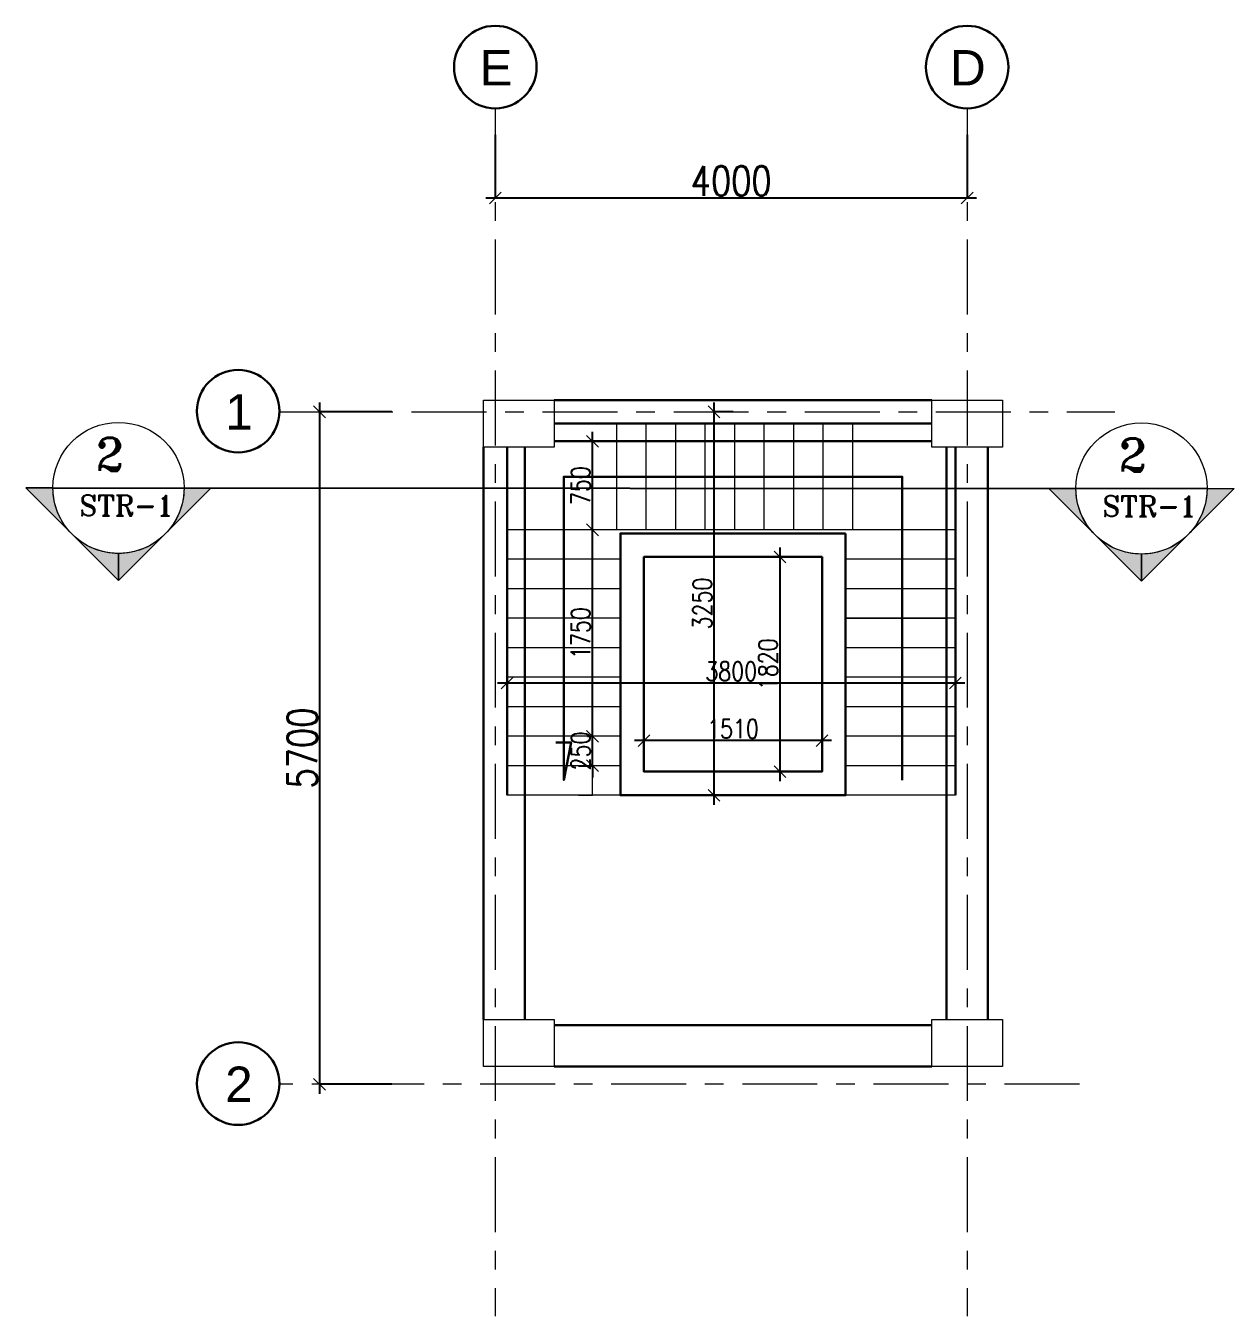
# Model space of a CAD drawing. Header units: millimetres. Extents: x 302989 to 1813244, y -656858 to -28185.
# Drawn here: x 1590168 to 1600411, y -599572 to -588633 of the extents above; entities that cross this region are included whole.
import ezdxf

# ---------------------------------------------------------------- set-up
doc = ezdxf.new("R2010")
doc.units = ezdxf.units.MM
doc.header["$MEASUREMENT"] = 0
doc.header["$PDMODE"] = 34
doc.linetypes.add('Grid Line', pattern=[22.224999999999994, 12.7, -3.174999999999999, 3.174999999999999, -3.174999999999999])
doc.linetypes.add('Overhead', pattern=[3.96875, 2.38125, -1.5875])
for name, color, linetype, lineweight in [('A-FLOR-LEVL', 51, 'Continuous', 9), ('DIM', 174, 'Continuous', 0), ('G-ANNO-SYMB', 111, 'Continuous', 9), ('LOAD AREA', 6, 'Continuous', 30), ('S-COLS', 5, 'Continuous', 9), ('S-GRID', 1, 'Continuous', 9), ('S-STRS-MBND', 31, 'Overhead', 9)]:
    doc.layers.add(name, color=color, linetype=linetype, lineweight=lineweight)
doc.layers.add('BAR-NAME', color=3, linetype='Continuous')
doc.styles.add('DIM', font='ROMANS.SHX', dxfattribs={"width": 0.8})
doc.styles.add('ITALICT', font='italict', dxfattribs={"height": 0.4})
doc.styles.get("Standard").update_dxf_attribs({"font": 'arial.ttf'})
doc.dimstyles.new('D250-1-100-BF', dxfattribs={"dimscale": 1000, "dimtxt": 0.25, "dimasz": 0.1, "dimexe": 0.1, "dimexo": 0.1, "dimgap": 0.02, "dimtad": 1, "dimdec": 0, "dimzin": 13, "dimdsep": 46, "dimtxsty": 'DIM', "dimblk1": 'OBLIQUE', "dimblk2": 'OBLIQUE', "dimsah": 1, "dimcen": 0, "dimdle": 0.08, "dimclrd": 8, "dimclre": 9, "dimclrt": 4, "dimadec": 0, "dimazin": 0, "dimtp": 1, "dimtm": 1, "dimtfac": 1000, "dimtdec": 0, "dimtix": 1, "dimtmove": 0, "dimatfit": 3, "dimldrblk": 'OBLIQUE', "dimfxl": 1, "dimtolj": 1, "dimtzin": 13, "dimarcsym": 0})
doc.dimstyles.new('ROMAN$0', dxfattribs={"dimtxt": 0.1, "dimasz": 0.075, "dimexe": 0.03, "dimexo": 0, "dimgap": 0.05, "dimtad": 1, "dimtoh": 1, "dimdec": 0, "dimlfac": 1000, "dimzin": 5, "dimdsep": 46, "dimtxsty": 'DIM', "dimcen": 0, "dimclrd": 8, "dimclre": 8, "dimclrt": 2, "dimadec": 0, "dimazin": 0, "dimtfac": 0.7200000000000001, "dimtdec": 0, "dimtix": 1, "dimtmove": 2, "dimatfit": 3, "dimfxl": 1, "dimtolj": 1, "dimtzin": 5, "dimlwd": 5, "dimlwe": 5, "dimarcsym": 1})

# ---------------------------------------------------------------- blocks, each defined once
blk = doc.blocks.new('*D2007')
at = {"layer": 'Defpoints', "color": 0, "lineweight": -2, "transparency": 16777216}
for p in [(1594854.05688392, -594905.7413169085), (1594971.260672873, -594905.7413169085), (1594854.05688392, -595155.7413169085)]:
    blk.add_point(p, dxfattribs=at)
at = {"layer": 'LOAD AREA', "color": 8, "linetype": 'Continuous', "lineweight": 5, "transparency": 16777216}
for p, q in [((1594854.05688392, -594905.7413169085), (1594971.290672873, -594905.7413169085)), ((1594971.260672873, -595155.6663169086), (1594971.260672873, -594905.8163169085)), ((1594854.05688392, -595155.7413169085), (1594971.290672873, -595155.7413169085))]:
    blk.add_line(p, q, dxfattribs=at)
at = {"layer": 'LOAD AREA', "color": 8, "lineweight": -2, "transparency": 16777216}
for points in [[(1594971.248172873, -594905.8163169085), (1594971.273172873, -594905.8163169085), (1594971.260672873, -594905.7413169085)], [(1594971.248172873, -595155.6663169086), (1594971.273172873, -595155.6663169086), (1594971.260672873, -595155.7413169085)]]:
    blk.add_solid(points, dxfattribs=at)
at = {"layer": 'LOAD AREA', "color": 2, "transparency": 16777216, "insert": (1594971.160672872, -595030.7413169089), "char_height": 0.1, "attachment_point": 5, "rotation": 90, "style": 'DIM'}
blk.add_mtext('\\A1;250000', dxfattribs=at)
blk = doc.blocks.new('_OBLIQUE')
at = {"color": 0, "linetype": 'ByBlock'}
blk.add_line((-0.5, -0.5), (0.5, 0.5), dxfattribs=at)
blk = doc.blocks.new('*D2008')
at = {"layer": 'Defpoints', "color": 0, "lineweight": -2, "ltscale": 2000, "transparency": 16777216}
for p in [(1594930.355844239, -594655.7413169085), (1594971.260672873, -594655.7413169085), (1594854.05688392, -594905.7413169085)]:
    blk.add_point(p, dxfattribs=at)
at = {"layer": 'DIM', "color": 8, "lineweight": -2, "ltscale": 2000, "transparency": 16777216}
for p, q in [((1594971.260672873, -594655.7413169085), (1594971.260672873, -594555.7413169085)), ((1594971.260672873, -594905.7413169085), (1594971.260672873, -594655.7413169085)), ((1594971.260672873, -594905.7413169085), (1594971.260672873, -595005.7413169085))]:
    blk.add_line(p, q, dxfattribs=at)
at = {"layer": 'DIM', "color": 9, "lineweight": -2, "ltscale": 2000, "transparency": 16777216}
for p, q in [((1594930.355844239, -594655.7413169085), (1594971.260672873, -594655.7413169085)), ((1594854.05688392, -594905.7413169085), (1594971.260672873, -594905.7413169085))]:
    blk.add_line(p, q, dxfattribs=at)
at = {"layer": 'DIM', "color": 8, "lineweight": -2, "ltscale": 2000, "transparency": 16777216, "xscale": 100, "yscale": 100, "zscale": 100}
for p, rotation in [((1594971.260672873, -594655.7413169085), 270), ((1594971.260672873, -594905.7413169085), 90)]:
    blk.add_blockref('_OBLIQUE', p, dxfattribs=dict(at, rotation=rotation))
at = {"layer": 'DIM', "color": 4, "lineweight": -2, "ltscale": 2000, "transparency": 16777216, "insert": (1594871.260672872, -594780.7413169089), "char_height": 160, "attachment_point": 5, "rotation": 90, "style": 'DIM'}
blk.add_mtext('\\A1;250', dxfattribs=at)
blk = doc.blocks.new('*D2009')
at = {"layer": 'Defpoints', "color": 0, "lineweight": -2, "ltscale": 2000, "transparency": 16777216}
for p in [(1594971.260672871, -592905.73521277), (1594971.260672873, -592905.73521277), (1594930.355844239, -594655.7413169085)]:
    blk.add_point(p, dxfattribs=at)
at = {"layer": 'DIM', "color": 8, "lineweight": -2, "ltscale": 2000, "transparency": 16777216}
blk.add_line((1594971.260672873, -594735.7413169085), (1594971.260672873, -592825.73521277), dxfattribs=at)
at = {"layer": 'DIM', "color": 9, "lineweight": -2, "ltscale": 2000, "transparency": 16777216}
for p, q in [((1594971.260672871, -592905.73521277), (1594971.260672873, -592905.73521277)), ((1594930.355844239, -594655.7413169085), (1594971.260672873, -594655.7413169085))]:
    blk.add_line(p, q, dxfattribs=at)
at = {"layer": 'DIM', "color": 8, "lineweight": -2, "ltscale": 2000, "transparency": 16777216, "xscale": 100, "yscale": 100, "zscale": 100}
for p, rotation in [((1594971.260672873, -592905.73521277), 90), ((1594971.260672873, -594655.7413169085), 270)]:
    blk.add_blockref('_OBLIQUE', p, dxfattribs=dict(at, rotation=rotation))
at = {"layer": 'DIM', "color": 4, "lineweight": -2, "ltscale": 2000, "transparency": 16777216, "insert": (1594871.260672872, -593780.7382648396), "char_height": 160, "attachment_point": 5, "rotation": 90, "style": 'DIM'}
blk.add_mtext('\\A1;1750', dxfattribs=at)
blk = doc.blocks.new('*D2010')
at = {"layer": 'Defpoints', "color": 0, "lineweight": -2, "ltscale": 2000, "transparency": 16777216}
for p in [(1594971.260672871, -592155.7359896235), (1594971.260672873, -592155.7359896235), (1594971.260672871, -592905.73521277)]:
    blk.add_point(p, dxfattribs=at)
at = {"layer": 'DIM', "color": 8, "lineweight": -2, "ltscale": 2000, "transparency": 16777216}
blk.add_line((1594971.260672873, -592985.73521277), (1594971.260672873, -592075.7359896235), dxfattribs=at)
at = {"layer": 'DIM', "color": 9, "lineweight": -2, "ltscale": 2000, "transparency": 16777216}
for p, q in [((1594971.260672871, -592155.7359896235), (1594971.260672873, -592155.7359896235)), ((1594971.260672871, -592905.73521277), (1594971.260672873, -592905.73521277))]:
    blk.add_line(p, q, dxfattribs=at)
at = {"layer": 'DIM', "color": 8, "lineweight": -2, "ltscale": 2000, "transparency": 16777216, "xscale": 100, "yscale": 100, "zscale": 100}
for p, rotation in [((1594971.260672873, -592155.7359896235), 90), ((1594971.260672873, -592905.73521277), 270)]:
    blk.add_blockref('_OBLIQUE', p, dxfattribs=dict(at, rotation=rotation))
at = {"layer": 'DIM', "color": 4, "lineweight": -2, "ltscale": 2000, "transparency": 16777216, "insert": (1594871.260672872, -592530.7356011971), "char_height": 160, "attachment_point": 5, "rotation": 90, "style": 'DIM'}
blk.add_mtext('\\A1;750', dxfattribs=at)
blk = doc.blocks.new('*D2020')
at = {"layer": 'Defpoints', "color": 0, "lineweight": -2, "transparency": 16777216}
for p in [(1597117.676498897, -593561.0197445361), (1597972.676480724, -593561.0197445361), (1597972.676480724, -593655.7413169106)]:
    blk.add_point(p, dxfattribs=at)
at = {"layer": 'LOAD AREA', "color": 8, "linetype": 'Continuous', "lineweight": 5, "transparency": 16777216}
for p, q in [((1597117.676498897, -593561.0197445361), (1597117.676498897, -593655.7713169106)), ((1597972.676480724, -593561.0197445361), (1597972.676480724, -593655.7713169106)), ((1597117.751498897, -593655.7413169106), (1597972.601480724, -593655.7413169106))]:
    blk.add_line(p, q, dxfattribs=at)
at = {"layer": 'LOAD AREA', "color": 8, "lineweight": -2, "transparency": 16777216}
for points in [[(1597117.751498897, -593655.7288169106), (1597117.751498897, -593655.7538169106), (1597117.676498897, -593655.7413169106)], [(1597972.601480724, -593655.7288169106), (1597972.601480724, -593655.7538169106), (1597972.676480724, -593655.7413169106)]]:
    blk.add_solid(points, dxfattribs=at)
at = {"layer": 'LOAD AREA', "color": 2, "transparency": 16777216, "insert": (1597545.17648981, -593655.6413169106), "char_height": 0.1, "attachment_point": 5, "style": 'DIM'}
blk.add_mtext('\\A1;855000', dxfattribs=at)
blk = doc.blocks.new('*D2021')
at = {"layer": 'Defpoints', "color": 0, "lineweight": -2, "ltscale": 2000, "transparency": 16777216}
for p in [(1596001.845983729, -591905.7352127694), (1596162.676502511, -591905.7352127694), (1596162.676502511, -595155.742065317)]:
    blk.add_point(p, dxfattribs=at)
at = {"layer": 'DIM', "color": 8, "lineweight": -2, "ltscale": 2000, "transparency": 16777216}
blk.add_line((1596001.845983729, -595235.742065317), (1596001.845983729, -591825.7352127694), dxfattribs=at)
at = {"layer": 'DIM', "color": 9, "lineweight": -2, "ltscale": 2000, "transparency": 16777216}
for p, q in [((1596162.676502511, -591905.7352127694), (1596001.845983729, -591905.7352127694)), ((1596162.676502511, -595155.742065317), (1596001.845983729, -595155.742065317))]:
    blk.add_line(p, q, dxfattribs=at)
at = {"layer": 'DIM', "color": 8, "lineweight": -2, "ltscale": 2000, "transparency": 16777216, "xscale": 100, "yscale": 100, "zscale": 100}
for p, rotation in [((1596001.845983729, -591905.7352127694), 90), ((1596001.845983729, -595155.742065317), 270)]:
    blk.add_blockref('_OBLIQUE', p, dxfattribs=dict(at, rotation=rotation))
at = {"layer": 'DIM', "color": 4, "lineweight": -2, "ltscale": 2000, "transparency": 16777216, "insert": (1595901.845983728, -593530.7386390435), "char_height": 160, "attachment_point": 5, "rotation": 90, "style": 'DIM'}
blk.add_mtext('\\A1;3250', dxfattribs=at)
blk = doc.blocks.new('*D2011')
at = {"layer": 'Defpoints', "color": 0, "lineweight": -2, "ltscale": 2000, "transparency": 16777216}
for p in [(1594247.676495248, -593592.1725192291), (1598047.676480726, -593592.1725192291), (1594247.676495248, -594204.8921381272)]:
    blk.add_point(p, dxfattribs=at)
at = {"layer": 'DIM', "color": 9, "lineweight": -2, "ltscale": 2000, "transparency": 16777216}
for p, q in [((1594247.676495248, -593592.1725192291), (1594247.676495248, -594204.8921381272)), ((1598047.676480726, -593592.1725192291), (1598047.676480726, -594204.8921381272))]:
    blk.add_line(p, q, dxfattribs=at)
at = {"layer": 'DIM', "color": 8, "lineweight": -2, "ltscale": 2000, "transparency": 16777216}
blk.add_line((1598127.676480726, -594204.8921381272), (1594167.676495248, -594204.8921381272), dxfattribs=at)
at = {"layer": 'DIM', "color": 8, "lineweight": -2, "ltscale": 2000, "transparency": 16777216, "xscale": 100, "yscale": 100, "zscale": 100, "rotation": 180}
blk.add_blockref('_OBLIQUE', (1594247.676495248, -594204.8921381272), dxfattribs=at)
at = {"layer": 'DIM', "color": 8, "lineweight": -2, "ltscale": 2000, "transparency": 16777216, "xscale": 100, "yscale": 100, "zscale": 100}
blk.add_blockref('_OBLIQUE', (1598047.676480726, -594204.8921381272), dxfattribs=at)
at = {"layer": 'DIM', "color": 4, "lineweight": -2, "ltscale": 2000, "transparency": 16777216, "insert": (1596147.676487987, -594104.8921381272), "char_height": 160, "attachment_point": 5, "style": 'DIM'}
blk.add_mtext('\\A1;3800', dxfattribs=at)
blk = doc.blocks.new('*D2012')
at = {"layer": 'Defpoints', "color": 0, "lineweight": -2, "ltscale": 2000, "transparency": 16777216}
for p in [(1596501.183699978, -593135.7359611788), (1596489.734851603, -594955.742065317), (1596560.232532087, -594955.742065317)]:
    blk.add_point(p, dxfattribs=at)
at = {"layer": 'DIM', "color": 8, "lineweight": -2, "ltscale": 2000, "transparency": 16777216}
blk.add_line((1596560.232532087, -593055.7359611788), (1596560.232532087, -595035.742065317), dxfattribs=at)
at = {"layer": 'DIM', "color": 9, "lineweight": -2, "ltscale": 2000, "transparency": 16777216}
for p, q in [((1596501.183699978, -593135.7359611788), (1596560.232532087, -593135.7359611788)), ((1596489.734851603, -594955.742065317), (1596560.232532087, -594955.742065317))]:
    blk.add_line(p, q, dxfattribs=at)
at = {"layer": 'DIM', "color": 8, "lineweight": -2, "ltscale": 2000, "transparency": 16777216, "xscale": 100, "yscale": 100, "zscale": 100}
for p, rotation in [((1596560.232532087, -593135.7359611788), 90), ((1596560.232532087, -594955.742065317), 270)]:
    blk.add_blockref('_OBLIQUE', p, dxfattribs=dict(at, rotation=rotation))
at = {"layer": 'DIM', "color": 4, "lineweight": -2, "ltscale": 2000, "transparency": 16777216, "insert": (1596460.232532086, -594045.7390132482), "char_height": 160, "attachment_point": 5, "rotation": 90, "style": 'DIM'}
blk.add_mtext('\\A1;1820', dxfattribs=at)
blk = doc.blocks.new('*D2013')
at = {"layer": 'Defpoints', "color": 0, "lineweight": -2, "ltscale": 2000, "transparency": 16777216}
for p in [(1595407.676506123, -594425.0932159729), (1596917.676498897, -594446.9340730656), (1595407.676506123, -594692.988562433)]:
    blk.add_point(p, dxfattribs=at)
at = {"layer": 'DIM', "color": 9, "lineweight": -2, "ltscale": 2000, "transparency": 16777216}
for p, q in [((1595407.676506123, -594425.0932159729), (1595407.676506123, -594692.988562433)), ((1596917.676498897, -594446.9340730656), (1596917.676498897, -594692.988562433))]:
    blk.add_line(p, q, dxfattribs=at)
at = {"layer": 'DIM', "color": 8, "lineweight": -2, "ltscale": 2000, "transparency": 16777216}
blk.add_line((1596997.676498897, -594692.988562433), (1595327.676506123, -594692.988562433), dxfattribs=at)
at = {"layer": 'DIM', "color": 8, "lineweight": -2, "ltscale": 2000, "transparency": 16777216, "xscale": 100, "yscale": 100, "zscale": 100, "rotation": 180}
blk.add_blockref('_OBLIQUE', (1595407.676506123, -594692.988562433), dxfattribs=at)
at = {"layer": 'DIM', "color": 8, "lineweight": -2, "ltscale": 2000, "transparency": 16777216, "xscale": 100, "yscale": 100, "zscale": 100}
blk.add_blockref('_OBLIQUE', (1596917.676498897, -594692.988562433), dxfattribs=at)
at = {"layer": 'DIM', "color": 4, "lineweight": -2, "ltscale": 2000, "transparency": 16777216, "insert": (1596162.67650251, -594592.988562433), "char_height": 160, "attachment_point": 5, "style": 'DIM'}
blk.add_mtext('\\A1;1510', dxfattribs=at)
blk = doc.blocks.new('*D2022')
at = {"layer": 'A-FLOR-LEVL', "color": 9, "lineweight": -2, "ltscale": 2000, "transparency": 16777216}
for p, q in [((1594147.678909182, -589558.2888574365), (1594147.678909182, -590093.7214938386)), ((1598147.676694923, -589558.2888574365), (1598147.676694923, -590093.7214938386))]:
    blk.add_line(p, q, dxfattribs=at)
at = {"layer": 'A-FLOR-LEVL', "color": 8, "lineweight": -2, "ltscale": 2000, "transparency": 16777216}
blk.add_line((1598227.676694923, -590093.7214938386), (1594067.678909182, -590093.7214938386), dxfattribs=at)
at = {"layer": 'Defpoints', "color": 0, "lineweight": -2, "ltscale": 2000, "transparency": 16777216}
for p in [(1594147.678909182, -589558.2888574365), (1598147.676694923, -589558.2888574365), (1594147.678909182, -590093.7214938386)]:
    blk.add_point(p, dxfattribs=at)
at = {"layer": 'A-FLOR-LEVL', "color": 8, "lineweight": -2, "ltscale": 2000, "transparency": 16777216, "xscale": 100, "yscale": 100, "zscale": 100, "rotation": 180}
blk.add_blockref('_OBLIQUE', (1594147.678909182, -590093.7214938386), dxfattribs=at)
at = {"layer": 'A-FLOR-LEVL', "color": 8, "lineweight": -2, "ltscale": 2000, "transparency": 16777216, "xscale": 100, "yscale": 100, "zscale": 100}
blk.add_blockref('_OBLIQUE', (1598147.676694923, -590093.7214938386), dxfattribs=at)
at = {"layer": 'A-FLOR-LEVL', "color": 4, "lineweight": -2, "ltscale": 2000, "transparency": 16777216, "insert": (1596147.677802052, -589948.7214938386), "char_height": 250, "attachment_point": 5, "style": 'DIM'}
blk.add_mtext('\\A1;4000', dxfattribs=at)
blk = doc.blocks.new('*D2023')
at = {"layer": 'A-FLOR-LEVL', "color": 8, "lineweight": -2, "ltscale": 2000, "transparency": 16777216}
blk.add_line((1592656.826438858, -591825.7352127694), (1592656.826438858, -597685.7352127694), dxfattribs=at)
at = {"layer": 'A-FLOR-LEVL', "color": 9, "lineweight": -2, "ltscale": 2000, "transparency": 16777216}
for p, q in [((1593269.841028966, -591905.7352127694), (1592656.826438858, -591905.7352127694)), ((1593269.841028966, -597605.7352127694), (1592656.826438858, -597605.7352127694))]:
    blk.add_line(p, q, dxfattribs=at)
at = {"layer": 'Defpoints', "color": 0, "lineweight": -2, "ltscale": 2000, "transparency": 16777216}
for p in [(1593269.841028966, -591905.7352127694), (1592656.826438858, -597605.7352127694), (1593269.841028966, -597605.7352127694)]:
    blk.add_point(p, dxfattribs=at)
at = {"layer": 'A-FLOR-LEVL', "color": 8, "lineweight": -2, "ltscale": 2000, "transparency": 16777216, "xscale": 100, "yscale": 100, "zscale": 100}
for p, rotation in [((1592656.826438858, -591905.7352127694), 90), ((1592656.826438858, -597605.7352127694), 270)]:
    blk.add_blockref('_OBLIQUE', p, dxfattribs=dict(at, rotation=rotation))
at = {"layer": 'A-FLOR-LEVL', "color": 4, "lineweight": -2, "ltscale": 2000, "transparency": 16777216, "insert": (1592511.826438857, -594755.7352127697), "char_height": 250, "attachment_point": 5, "rotation": 90, "style": 'DIM'}
blk.add_mtext('\\A1;5700', dxfattribs=at)
blk = doc.blocks.new('Section - M_Section Head - Filled-853-FOUNDATION')
at = {"layer": 'G-ANNO-SYMB'}
h = blk.add_hatch(color=256, dxfattribs=at)
edge = h.paths.add_edge_path(flags=0)
edge.add_line((-5.999999999999931, 8.485281374238532), (-5.999999999999955, 6.000000000000005))
edge.add_arc((-6, -1.057487430955462e-15), 6.000000000000001, 89.9999999999996, 134.9999999999992)
edge.add_line((-10.24264068711923, 4.242640687119356), (-5.999999999999929, 8.485281374238534))
h = blk.add_hatch(color=256, dxfattribs=at)
edge = h.paths.add_edge_path(flags=0)
edge.add_line((-5.999999999999934, 8.48528137423853), (-1.757359312880707, 4.242640687119282))
edge.add_arc((-6.000000000000015, -6.34492458573277e-15), 6.000000000000017, 45.00000000000025, 89.99999999999987)
edge.add_line((-5.999999999999956, 6.000000000000005), (-5.999999999999936, 8.48528137423853))
h = blk.add_hatch(color=256, dxfattribs=at)
edge = h.paths.add_edge_path(flags=0)
edge.add_line((-14.48528137423854, 1.443470343254205e-13), (-10.24264068711925, 4.242640687119337))
edge.add_arc((-6.000000000000011, 7.931155732166263e-16), 5.999999999999996, 134.9999999999997, 179.9999999999995)
edge.add_line((-12.00000000000001, 1.021200199140724e-13), (-14.48528137423854, 1.443470343254205e-13))
h = blk.add_hatch(color=256, dxfattribs=at)
edge = h.paths.add_edge_path(flags=0)
edge.add_line((2.485281374238522, 0), (0, 0))
edge.add_arc((-6.000000000000003, 1.586231146433193e-15), 6.000000000000006, 359.9999999999997, 404.9999999999997)
edge.add_line((-1.757359312880691, 4.242640687119263), (2.485281374238523, 0))
for p, q in [((-6, 8.485281374238623), (-14.48528137423852, -2.114974861910923e-15)), ((-5.999999999999929, 8.485281374238534), (-10.24264068711923, 4.242640687119356)), ((-6, 8.485281374238623), (2.485281374238531, -7.402412016688231e-15)), ((-5.999999999999955, 6.000000000000005), (-5.999999999999931, 8.485281374238532)), ((-5.999999999999936, 8.48528137423853), (-5.999999999999956, 6.000000000000005)), ((-1.757359312880708, 4.242640687119282), (-5.999999999999934, 8.48528137423853)), ((-10.24264068711925, 4.242640687119337), (-14.48528137423854, 1.443470343254205e-13)), ((2.485281374238523, 0), (-1.757359312880691, 4.242640687119263)), ((-14.48528137423854, 1.443470343254205e-13), (-12.00000000000001, 1.021200199140724e-13)), ((0, 0), (2.485281374238522, 0)), ((-12.00000000000001, -4.442212143579261e-16), (-14.48528137423851, -4.442212143579261e-16)), ((-1.057487430955462e-15, -8.754567632032276e-15), (2.485281374238531, -8.754567632032276e-15))]:
    blk.add_line(p, q, dxfattribs=at)
for centre, radius, start, end in [((-6.000000000000005, 1.657135159211616e-15), 6.00000000000001, 359.9999999999996, 179.9999999999998), ((-6, -1.057487430955462e-15), 6.000000000000001, 89.9999999999996, 134.9999999999992), ((-6.000000000000015, -6.34492458573277e-15), 6.000000000000017, 45.00000000000025, 89.99999999999987), ((-6.000000000000011, 7.931155732166263e-16), 5.999999999999996, 134.9999999999997, 179.9999999999995), ((-6.000000000000003, 1.586231146433193e-15), 6.000000000000006, 359.9999999999997, 44.99999999999971), ((-6.000000000000005, 1.952398093637372e-14), 6.000000000000008, 179.9999999999998, 359.9999999999992)]:
    blk.add_arc(centre, radius, start, end, dxfattribs=at)

msp = doc.modelspace()

# ---------------------------------------------------------------- linework, layer by layer
at = {"layer": 'G-ANNO-SYMB', "lineweight": 25}
msp.add_line((1590397.863911307, -592550.1254026747), (1600181.084952522, -592555.7402543158), dxfattribs=at)
at = {"layer": 'LOAD AREA'}
for points in [[(1597847.676480724, -591805.7359896232), (1594647.676495248, -591805.7359896232)], [(1597847.676480724, -592005.7359896232), (1594647.676495248, -592005.735975404)], [(1594047.676495248, -592205.7359896232), (1594047.676480724, -597055.7359611851)], [(1594247.678916409, -595155.7413169083), (1594247.678916409, -592205.7359611851)], [(1594397.676495248, -597055.7359611851), (1594397.676495248, -592205.7359896232)], [(1597847.676480724, -592155.7359896232), (1594647.676495248, -592155.7359896232)], [(1597972.676480724, -597055.7359611851), (1597972.676480724, -592205.7359611851)], [(1598047.678909185, -595155.7413169083), (1598047.678909185, -592205.7359896232)], [(1598322.676480724, -597055.7359611851), (1598322.676480724, -592205.7359896232)], [(1597597.678909185, -595027.2789174039), (1597597.678909185, -592455.7352127698), (1594727.67891641, -592455.7352127698), (1594727.67891641, -595027.2789174039), (1594791.38572983, -594709.9551810946), (1594659.88607352, -594709.9551810946)], [(1597847.676480724, -597105.7359611851), (1594647.676495248, -597105.7359611851)], [(1597847.676480724, -597455.7359611851), (1594647.676495248, -597455.7359611851)]]:
    msp.add_lwpolyline(points, dxfattribs=at)
at = {"layer": 'LOAD AREA', "ltscale": 0.5}
for points in [[(1597117.676498897, -592935.7359611786), (1597117.676498897, -595155.7420653168), (1595207.676506123, -595155.7420653168), (1595207.676506123, -592935.7359611786)], [(1596917.676498897, -593135.7359611786), (1596917.676498897, -594955.7420653168), (1595407.676506123, -594955.7420653168), (1595407.676506123, -593135.7359611786)]]:
    msp.add_lwpolyline(points, close=True, dxfattribs=at)
at = {"layer": 'LOAD AREA'}
for centre in [(1594147.678909182, -588983.3361839729), (1598147.676694923, -588983.3361839729), (1591967.851363895, -591900.3366317679), (1591967.851363895, -597600.3366317679)]:
    msp.add_circle(centre, 350.0000000000001, dxfattribs=at)
at = {"layer": 'S-COLS'}
for points in [[(1594647.676495248, -591805.7359896232), (1594647.676495248, -592205.7359611851), (1594047.676495248, -592205.7359611851), (1594047.676495248, -591805.7359896232)], [(1598447.676480724, -591805.7359896232), (1598447.676480724, -592205.7359896232), (1597847.676480724, -592205.7359896232), (1597847.676480724, -591805.7359896232)], [(1594647.676495248, -597055.7359611851), (1594647.676495248, -597455.7359611851), (1594047.676495248, -597455.7359611851), (1594047.676495248, -597055.7359611851)], [(1598447.676480724, -597055.7359611851), (1598447.676480724, -597455.7359611851), (1597847.676480724, -597455.7359611851), (1597847.676480724, -597055.7359611851)]]:
    msp.add_lwpolyline(points, close=True, dxfattribs=at)
at = {"layer": 'S-GRID', "linetype": 'Grid Line', "ltscale": 50}
for points in [[(1594147.678909182, -589333.3361839729), (1594147.678909182, -599571.9147244536)], [(1598147.676694923, -589333.3361839729), (1598147.676694923, -599571.9147244536)], [(1592326.069646398, -591905.7352127691), (1599399.707783524, -591905.7352127691)], [(1599099.707997722, -597605.7352127691), (1592326.069646398, -597605.7352127691)]]:
    msp.add_lwpolyline(points, dxfattribs=at)
at = {"layer": 'S-STRS-MBND', "linetype": 'Continuous'}
for p, q in [((1595177.67891641, -592905.7352127698), (1595177.67891641, -592005.7359896232)), ((1595427.67891641, -592905.7352127698), (1595427.67891641, -592005.7359896232)), ((1595677.67891641, -592905.7352127698), (1595677.67891641, -592005.7359896232)), ((1595927.67891641, -592905.7352127698), (1595927.67891641, -592005.7359896232)), ((1596177.67891641, -592905.7352127698), (1596177.67891641, -592005.7359896232)), ((1596427.67891641, -592905.7352127698), (1596427.67891641, -592005.7359896232)), ((1596677.67891641, -592905.7352127698), (1596677.67891641, -592005.7359896232)), ((1596927.67891641, -592905.7352127698), (1596927.67891641, -592005.7359896232)), ((1597177.67891641, -592905.7352127698), (1597177.67891641, -592005.7359896232))]:
    msp.add_line(p, q, dxfattribs=at)
for points in [[(1598047.676480726, -592905.7352127698), (1594247.678916409, -592905.7352127698)], [(1595207.676506123, -593155.7413169083), (1594247.678916409, -593155.7413169083)], [(1598047.678909185, -593155.7413169083), (1597117.676498897, -593155.7413169083)], [(1595207.676506123, -593405.7413169083), (1594247.678916409, -593405.7413169083)], [(1598047.678909185, -593405.7413169083), (1597117.676498897, -593405.7413169083)], [(1595207.676506123, -593655.7413169083), (1594247.678916409, -593655.7413169083)], [(1598047.678909185, -593655.7413169083), (1597117.676498897, -593655.7413169083)], [(1595207.676506123, -593905.7413169083), (1594247.678916409, -593905.7413169083)], [(1598047.678909185, -593905.7413169083), (1597117.676498897, -593905.7413169083)], [(1595207.676506123, -594155.7413169083), (1594247.678916409, -594155.7413169083)], [(1598047.678909185, -594155.7413169083), (1597117.676498897, -594155.7413169083)], [(1595207.676506123, -594405.7413169083), (1594247.678916409, -594405.7413169083)], [(1598047.678909185, -594405.7413169083), (1597117.676498897, -594405.7413169083)], [(1595207.676506123, -594655.7413169083), (1594247.678916409, -594655.7413169083)], [(1598047.678909185, -594655.7413169083), (1597117.676498897, -594655.7413169083)], [(1595207.676506123, -594905.7413169083), (1594247.678916409, -594905.7413169083)], [(1598047.678909185, -594905.7413169083), (1597117.676498897, -594905.7413169083)], [(1595207.676506123, -595155.7413169083), (1594247.678916409, -595155.7413169083)], [(1598047.678909185, -595155.7413169083), (1597117.676498897, -595155.7413169083)]]:
    msp.add_lwpolyline(points, dxfattribs=at)

# ---------------------------------------------------------------- block references
at = {"layer": 'G-ANNO-SYMB', "lineweight": 25, "xscale": -92.6099999999999, "yscale": 92.6099999999999, "zscale": 92.6099999999999, "rotation": 180}
for p in [(1591509.183794833, -592550.4851793597), (1600181.084952522, -592555.7402543158)]:
    msp.add_blockref('Section - M_Section Head - Filled-853-FOUNDATION', p, dxfattribs=at)

# ---------------------------------------------------------------- texts
at = {"layer": 'BAR-NAME', "width": 23126.41612798014, "attachment_point": 3, "style": 'ITALICT'}
for s, insert, char_height in [('{\\Fromant|c0;2}', (1590999.996763308, -592127.1156994851), 280), ('{\\Fromant|c0;2}', (1599671.897920997, -592132.3707744412), 280), ('{\\Fromant|c0;STR-1}', (1591424.456401368, -592613.0412280075), 175), ('{\\Fromant|c0;STR-1}', (1600096.357559056, -592618.2963029636), 175)]:
    msp.add_mtext(s, dxfattribs=dict(at, insert=insert, char_height=char_height))
at = {"layer": 'LOAD AREA', "color": 7, "char_height": 300.0000000000001, "attachment_point": 2}
for s, insert in [('E', (1594153.707357416, -588839.008321136)), ('D', (1598153.705143157, -588839.0083211362)), ('1', (1591973.879812128, -591756.0087689313)), ('2', (1591973.879812128, -597456.0087689313))]:
    msp.add_mtext(s, dxfattribs=dict(at, insert=insert))

# ---------------------------------------------------------------- dimensions: what is measured, and where the dimension line sits
at = {"layer": 'A-FLOR-LEVL', "color": 2, "lineweight": -2, "ltscale": 2000}
for p1, p2, distance, picture, middle in [((1598147.676694923, -589558.2888574365), (1594147.678909182, -589558.2888574365), 535.4326364020817, '*D2022', (1596147.677802052, -589948.7214938386)), ((1593269.841028965, -591905.7352127691), (1593269.841028965, -597605.7352127691), -613.0145901071373, '*D2023', (1592511.826438857, -594755.7352127697))]:
    dim = msp.add_aligned_dim(p1=p1, p2=p2, distance=distance, dimstyle='D250-1-100-BF', override={"dimexe": 0, "dimexo": 0, "dimfxl": 3, "dimfxlon": 1}, dxfattribs=at)
    dim.commit()
    dim.dimension.update_dxf_attribs({"geometry": picture, "text_midpoint": middle})
at = {"layer": 'DIM', "lineweight": -2, "ltscale": 2000}
for base, p1, p2, picture, middle in [((1596001.845983729, -591905.7352127694), (1596162.67650251, -595155.7420653168), (1596162.67650251, -591905.7352127691), '*D2021', (1595901.845983728, -593530.7386390435)), ((1594971.260672873, -592155.7359896235), (1594971.26067287, -592905.7352127698), (1594971.26067287, -592155.7359896232), '*D2010', (1594871.260672872, -592530.7356011971)), ((1594971.260672873, -592905.73521277), (1594930.355844238, -594655.7413169083), (1594971.26067287, -592905.7352127698), '*D2009', (1594871.260672872, -593780.7382648396)), ((1596560.232532087, -594955.742065317), (1596501.183699977, -593135.7359611786), (1596489.734851602, -594955.7420653168), '*D2012', (1596460.232532086, -594045.7390132482)), ((1594971.260672873, -594655.7413169085), (1594854.05688392, -594905.7413169083), (1594930.355844238, -594655.7413169083), '*D2008', (1594871.260672872, -594780.7413169089))]:
    dim = msp.add_linear_dim(base=base, p1=p1, p2=p2, angle=270, dimstyle='D250-1-100-BF', override={"dimtxt": 0.16, "dimexe": 0, "dimexo": 0, "dimfxl": 3, "dimfxlon": 1}, dxfattribs=at)
    dim.commit()
    dim.dimension.update_dxf_attribs({"geometry": picture, "text_midpoint": middle})
for base, p1, p2, picture, middle in [((1594247.676495248, -594204.8921381272), (1598047.676480726, -593592.1725192291), (1594247.676495248, -593592.1725192291), '*D2011', (1596147.676487987, -594104.8921381272)), ((1595407.676506123, -594692.988562433), (1596917.676498897, -594446.9340730656), (1595407.676506123, -594425.0932159729), '*D2013', (1596162.67650251, -594592.988562433))]:
    dim = msp.add_linear_dim(base=base, p1=p1, p2=p2, dimstyle='D250-1-100-BF', override={"dimtxt": 0.16, "dimexe": 0, "dimexo": 0, "dimfxl": 3, "dimfxlon": 1}, dxfattribs=at)
    dim.commit()
    dim.dimension.update_dxf_attribs({"geometry": picture, "text_midpoint": middle})
at = {"layer": 'LOAD AREA'}
dim = msp.add_linear_dim(base=(1597972.676480724, -593655.7413169106), p1=(1597117.676498897, -593561.0197445361), p2=(1597972.676480724, -593561.0197445361), dimstyle='ROMAN$0', dxfattribs=at)
dim.commit()
dim.dimension.update_dxf_attribs({"geometry": '*D2020', "text_midpoint": (1597545.17648981, -593655.6413169106)})
dim = msp.add_linear_dim(base=(1594971.260672873, -594905.7413169085), p1=(1594854.05688392, -595155.7413169083), p2=(1594854.05688392, -594905.7413169083), angle=270, dimstyle='ROMAN$0', dxfattribs=at)
dim.commit()
dim.dimension.update_dxf_attribs({"geometry": '*D2007', "text_midpoint": (1594971.160672872, -595030.7413169089)})

doc.saveas('drawing.dxf')
